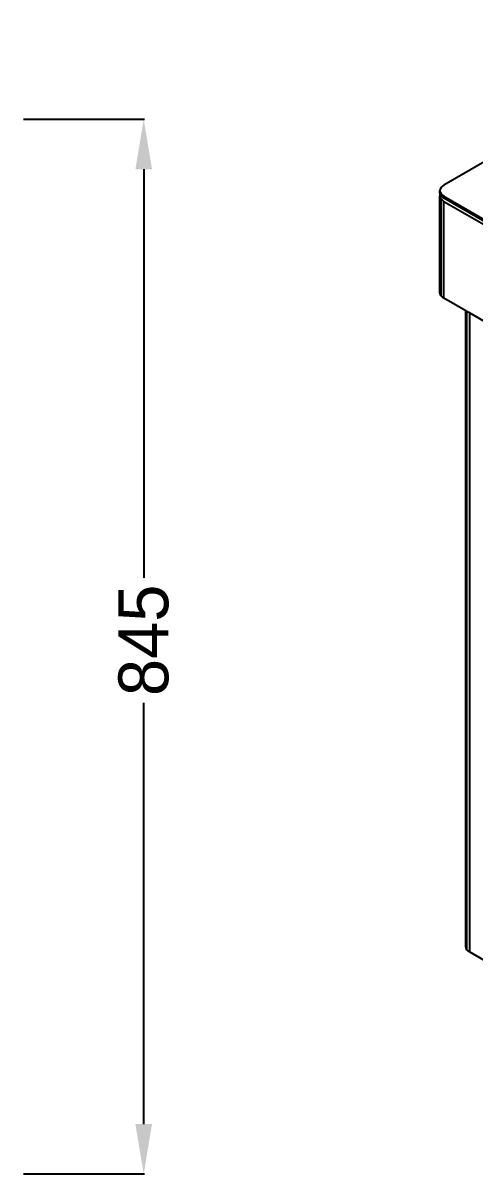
# Model space of a CAD drawing. Header units: millimetres. Extents: x 243 to 2849, y 203 to 3454.
# Drawn here: x 1746 to 2109, y 1575 to 2497 of the extents above; entities that cross this region are included whole.
import ezdxf

# ---------------------------------------------------------------- set-up
doc = ezdxf.new("R2010")
doc.units = ezdxf.units.MM
doc.header["$PDSIZE"] = -1
doc.layers.add('DIMS', color=1, linetype='Continuous')
doc.styles.get("Standard").update_dxf_attribs({"font": 'Gothic.ttf'})
doc.dimstyles.new('ISO-25', dxfattribs={"dimtxt": 2.5, "dimasz": 2.5, "dimexe": 1.25, "dimexo": 0.625, "dimtad": 1, "dimtxsty": 'Standard', "dimcen": 2.5, "dimadec": 0, "dimazin": 0, "dimtfac": 1, "dimtmove": 0, "dimatfit": 3, "dimfxl": 1, "dimarcsym": 0})

# ---------------------------------------------------------------- blocks, each defined once
blk = doc.blocks.new('*D12')
at = {"layer": 'Defpoints', "color": 0, "transparency": 16777216}
for p in [(1746.1, 2420.16), (1746.1, 1575.16), (1842.9, 1575.16)]:
    blk.add_point(p, dxfattribs=at)
at = {"layer": 'DIMS', "color": 0, "lineweight": -2, "transparency": 16777216}
for p, q in [((1746.6, 2420.16), (1843.4, 2420.16)), ((1842.9, 2380.16), (1842.9, 2052.86)), ((1842.9, 1615.16), (1842.9, 1952.59)), ((1746.6, 1575.16), (1843.4, 1575.16))]:
    blk.add_line(p, q, dxfattribs=at)
at = {"layer": 'DIMS', "color": 0, "transparency": 16777216}
for points in [[(1836.23, 2380.16), (1849.57, 2380.16), (1842.9, 2420.16)], [(1836.23, 1615.16), (1849.57, 1615.16), (1842.9, 1575.16)]]:
    blk.add_solid(points, dxfattribs=at)
at = {"layer": 'DIMS', "color": 0, "transparency": 16777216, "insert": (1842.9, 2002.73), "char_height": 40, "attachment_point": 5, "rotation": 90}
blk.add_mtext('845', dxfattribs=at)

msp = doc.modelspace()

# ---------------------------------------------------------------- linework, layer by layer
for p, q in [((2308.5, 2497.32), (2083.64, 2367.5)), ((2080.65, 2364.31), (2080.42, 2363.01)), ((2080.42, 2363.01), (2080.65, 2361.71)), ((2080.42, 2361.38), (2080.42, 2363.01)), ((2080.64, 2360.15), (2080.42, 2361.38)), ((2081.33, 2365.53), (2080.65, 2364.31)), ((2080.65, 2361.71), (2081.33, 2360.49)), ((2082.36, 2366.61), (2081.33, 2365.53)), ((2083.64, 2367.5), (2082.36, 2366.61)), ((2080.64, 2360.15), (2080.42, 2358.93)), ((2080.42, 2358.93), (2080.65, 2357.63)), ((2080.42, 2281.36), (2080.42, 2358.93)), ((2080.65, 2360.08), (2080.64, 2360.15)), ((2081.33, 2358.86), (2080.65, 2360.08)), ((2080.65, 2357.63), (2081.33, 2356.41)), ((2081.33, 2360.49), (2082.36, 2359.41)), ((2081.33, 2358.86), (2081.33, 2360.49)), ((2082.36, 2357.78), (2081.33, 2358.86)), ((2081.33, 2356.41), (2082.36, 2355.33)), ((2081.33, 2278.84), (2081.33, 2356.41)), ((2082.36, 2359.41), (2083.64, 2358.52)), ((2083.64, 2356.89), (2082.36, 2357.78)), ((2082.36, 2355.33), (2083.64, 2354.44)), ((2083.64, 2358.52), (2379.21, 2187.87)), ((2083.64, 2358.52), (2083.64, 2356.89)), ((2233.55, 2270.34), (2083.64, 2356.89)), ((2083.64, 2276.87), (2083.64, 2354.44)), ((2083.64, 2354.44), (2231.43, 2269.11)), ((2080.65, 2280.06), (2080.42, 2281.36)), ((2081.33, 2278.84), (2080.65, 2280.06)), ((2082.36, 2277.76), (2081.33, 2278.84)), ((2083.64, 2276.87), (2082.36, 2277.76)), ((2101.22, 2266.72), (2083.64, 2276.87)), ((2101.22, 1757.17), (2101.22, 2266.72)), ((2101.43, 2266.6), (2101.22, 2266.72)), ((2102.04, 2266.25), (2101.43, 2266.6)), ((2102.04, 1754.88), (2102.04, 2266.25)), ((2102.98, 2265.71), (2102.04, 2266.25)), ((2104.15, 2265.03), (2102.98, 2265.71)), ((2104.15, 2265.03), (2104.15, 1753.09)), ((2231.43, 2191.55), (2104.15, 2265.03)), ((2101.43, 1755.99), (2101.22, 1757.17)), ((2102.04, 1754.88), (2101.43, 1755.99)), ((2102.98, 1753.9), (2102.04, 1754.88)), ((2104.15, 1753.09), (2102.98, 1753.9)), ((2146.39, 1728.7), (2104.15, 1753.09))]:
    msp.add_line(p, q)

# ---------------------------------------------------------------- dimensions: what is measured, and where the dimension line sits
at = {"layer": 'DIMS'}
dim = msp.add_linear_dim(base=(1842.9, 1575.16), p1=(1746.1, 2420.16), p2=(1746.1, 1575.16), angle=270, dimstyle='ISO-25', override={"dimtxt": 40, "dimasz": 40, "dimexe": 0.5, "dimexo": 0.5, "dimgap": 6, "dimtad": 0, "dimtih": 1, "dimtoh": 1, "dimdec": 0, "dimzin": 0, "dimadec": 2, "dimtfac": 2, "dimtdec": 1, "dimtzin": 0}, dxfattribs=at)
dim.commit()
dim.dimension.update_dxf_attribs({"geometry": '*D12', "text_midpoint": (1842.9, 2002.73), "dimtype": 160, "text_rotation": 90})

doc.saveas('drawing.dxf')
